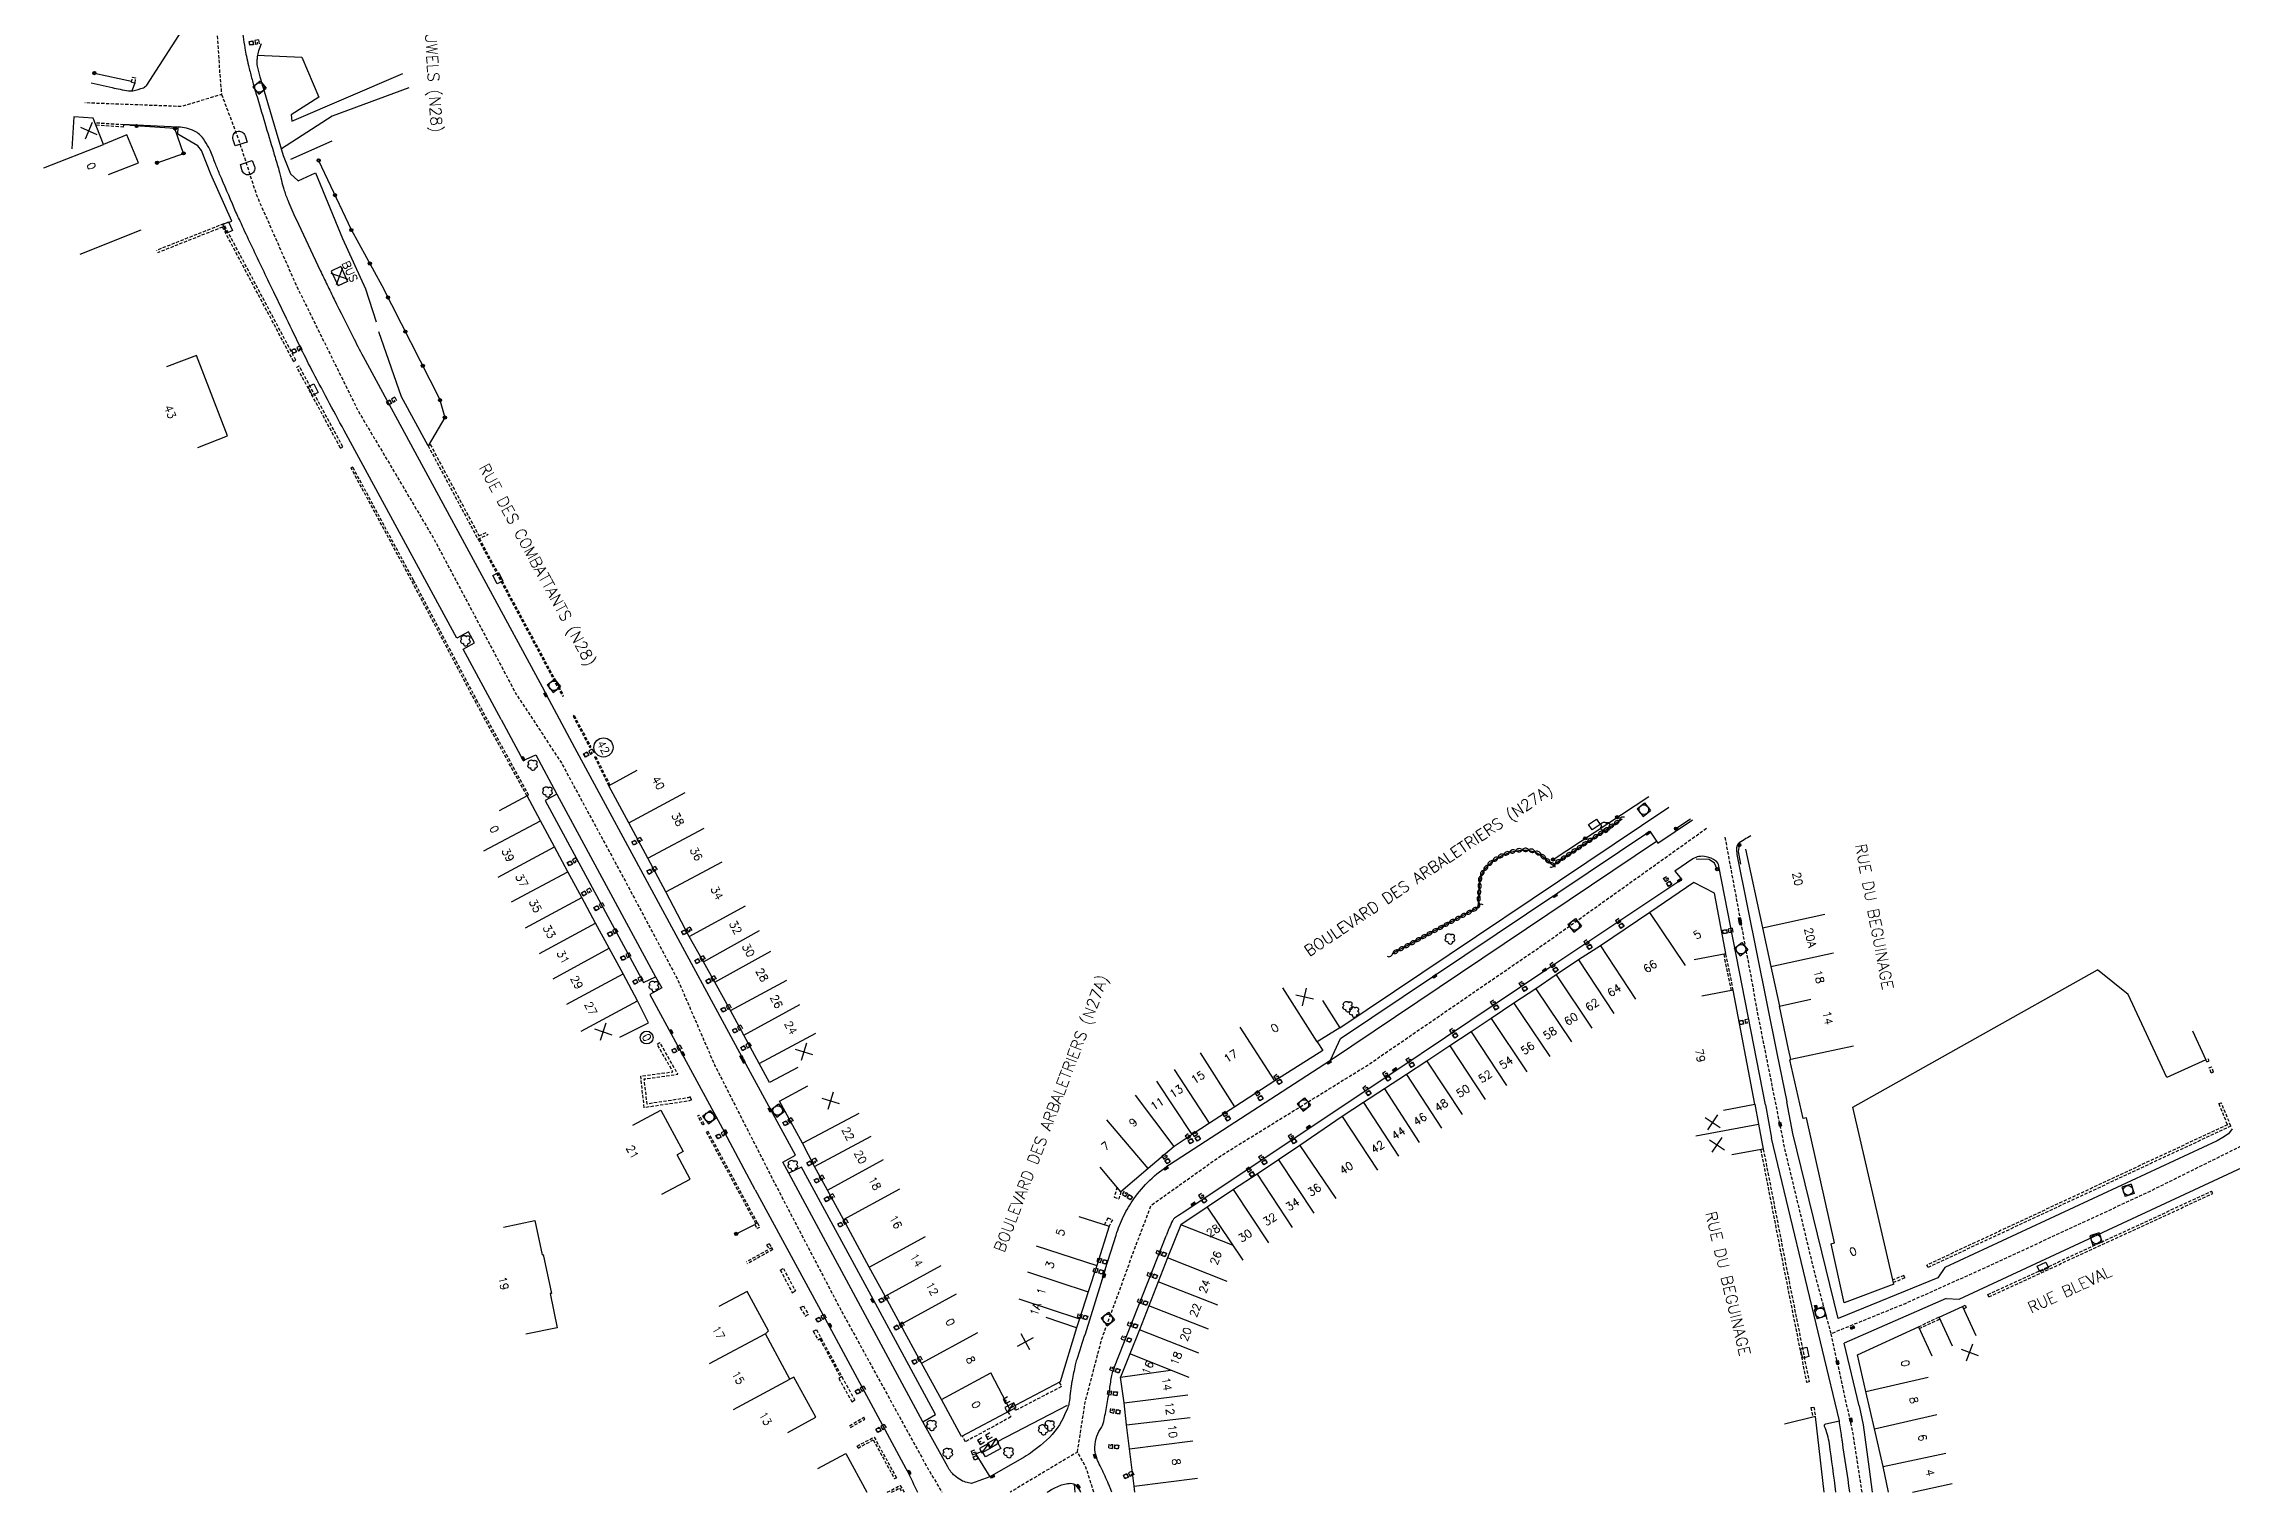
# Model space of a CAD drawing. Header units: millimetres. Extents: x 146015 to 146986, y 143000 to 144000.
# Drawn here: x 146308 to 146649.7, y 143000 to 143226.3 of the extents above; entities that cross this region are included whole.
import ezdxf
from ezdxf.enums import TextEntityAlignment as Align

# ---------------------------------------------------------------- set-up
doc = ezdxf.new("R2010")
doc.units = ezdxf.units.MM
doc.linetypes.add('DASHED', pattern=[0.75, 0.5, -0.25])
doc.layers.get('0').update_dxf_attribs({"linetype": 'CONTINUOUS'})
for name, color, linetype in [('W0001', 6, 'DASHED'), ('W0008', 7, 'CONTINUOUS'), ('W0017', 7, 'CONTINUOUS'), ('W0100', 7, 'CONTINUOUS'), ('W0112', 1, 'DASHED'), ('W0300', 7, 'CONTINUOUS'), ('W0302', 3, 'CONTINUOUS'), ('W0310', 3, 'CONTINUOUS'), ('W0322', 7, 'CONTINUOUS'), ('W0400', 7, 'CONTINUOUS'), ('W0412', 7, 'CONTINUOUS'), ('W0420', 7, 'CONTINUOUS'), ('W0430', 7, 'CONTINUOUS'), ('W0989', 7, 'CONTINUOUS'), ('W0991', 7, 'CONTINUOUS'), ('W1102', 7, 'CONTINUOUS'), ('W1471', 7, 'CONTINUOUS')]:
    doc.layers.add(name, color=color, linetype=linetype)
doc.styles.get("Standard").update_dxf_attribs({"font": 'romans.shx', "width": 0.85})

# ---------------------------------------------------------------- blocks, each defined once
blk = doc.blocks.new('T400')
for p, q in [((-0.15, 0.3), (0.15, 0.3)), ((-0.15, -0.25), (-0.15, 0.3)), ((-0.15, 0.15), (0.15, 0.15)), ((-0.15, 0), (0.15, 0)), ((0.15, 0.3), (0.15, -0.25)), ((-0.15, -0.15), (0.15, -0.15)), ((-0.15, -0.25), (-0.15, -0.3)), ((-0.15, -0.3), (0.15, -0.3)), ((0.15, -0.3), (0.15, -0.25))]:
    blk.add_line(p, q)
blk = doc.blocks.new('T420')
for p, q in [((0.75, 0.75), (-0.75, 0.75)), ((-0.75, 0.75), (-0.75, -0.75)), ((0.75, 0.75), (0.75, -0.75)), ((0.75, -0.75), (-0.75, -0.75))]:
    blk.add_line(p, q)
blk.add_ellipse((0, 0), major_axis=(-0.53, 0.53), ratio=1, start_param=3.926991, end_param=10.210176)
blk = doc.blocks.new('T300')
for p, q in [((-0.8, 0.51), (-0.86, 0.34)), ((-0.86, 0.34), (-0.86, 0.17)), ((-0.86, 0.17), (-0.74, 0.06)), ((-0.69, 0.63), (-0.8, 0.51)), ((-0.8, -0.06), (-0.74, 0.06)), ((-0.74, 0.06), (-0.69, 0.11)), ((-0.57, 0.69), (-0.69, 0.63)), ((-0.46, 0.69), (-0.57, 0.69)), ((-0.29, 0.63), (-0.46, 0.69)), ((-0.29, 0.63), (-0.17, 0.74)), ((-0.23, 0.57), (-0.29, 0.63)), ((-0.17, 0.74), (-0.06, 0.8)), ((-0.06, 0.8), (0.06, 0.8)), ((0.06, 0.8), (0.23, 0.74)), ((0.23, 0.74), (0.34, 0.63)), ((0.34, 0.63), (0.4, 0.51)), ((0.46, 0.46), (0.34, 0.46)), ((0.4, 0.51), (0.4, 0.46)), ((0.57, 0.4), (0.46, 0.46)), ((0.57, 0.4), (0.69, 0.29)), ((0.69, 0.29), (0.74, 0.17)), ((0.74, 0.06), (0.69, -0.17)), ((0.74, 0.17), (0.74, 0.06)), ((-0.8, -0.17), (-0.8, -0.06)), ((-0.8, -0.23), (-0.8, -0.17)), ((-0.74, -0.34), (-0.8, -0.23)), ((-0.69, -0.4), (-0.74, -0.34)), ((-0.51, -0.46), (-0.69, -0.4)), ((-0.4, -0.46), (-0.51, -0.46)), ((-0.4, -0.46), (-0.34, -0.46)), ((-0.34, -0.46), (-0.34, -0.4)), ((-0.34, -0.51), (-0.34, -0.46)), ((-0.29, -0.63), (-0.34, -0.51)), ((-0.17, -0.74), (-0.29, -0.63)), ((-0.06, -0.8), (-0.17, -0.74)), ((0.06, -0.8), (-0.06, -0.8)), ((0.17, -0.74), (0.06, -0.8)), ((0.23, -0.69), (0.17, -0.74)), ((0.29, -0.46), (0.23, -0.46)), ((0.29, -0.63), (0.23, -0.69)), ((0.46, -0.4), (0.29, -0.46)), ((0.34, -0.51), (0.29, -0.63)), ((0.34, -0.51), (0.34, -0.46)), ((0.57, -0.34), (0.46, -0.4)), ((0.63, -0.29), (0.57, -0.34)), ((0.69, -0.17), (0.63, -0.29))]:
    blk.add_line(p, q)
blk = doc.blocks.new('T412')
for p, q in [((-0.3, 1.2), (0.3, 1.2)), ((-0.3, 1.2), (-0.3, 0.6)), ((-0.3, 0.6), (0.3, 0.6)), ((-0.3, 0.3), (0.3, 0.3)), ((-0.3, -0.3), (-0.3, 0.3)), ((0, 0.9), (0.3, 0.9)), ((0.3, 0.9), (0.3, 0.6)), ((0.3, 0.3), (0.3, -0.3)), ((0.3, -0.3), (-0.3, -0.3))]:
    blk.add_line(p, q)
blk.add_ellipse((0, 0), major_axis=(0.212, 0.212), ratio=1, start_param=5.497787, end_param=11.780972)
blk = doc.blocks.new('T430')
at = {"flags": 128}
for points in [[(0.8, 0.8), (-0.8, 0.8)], [(-0.8, 0.8), (-0.8, 0)], [(0.8, 0.8), (-0.8, 0)], [(-0.8, 0), (0.8, 0)], [(-0.4, 2.1), (0.4, 2.1)], [(-0.4, 2.1), (-0.4, 1.3)], [(-0.4, 1.7), (0, 1.7)], [(-0.4, 1.3), (0.4, 1.3)], [(0.8, 0), (0.8, 0.8)]]:
    blk.add_lwpolyline(points, dxfattribs=at)
blk = doc.blocks.new('t322o')
at = {"color": 0, "linetype": 'Continuous'}
for radius in [0.25, 0.15]:
    blk.add_circle((0, 0), radius, dxfattribs=at)
blk = doc.blocks.new('t310o')
at = {"color": 0, "linetype": 'Continuous'}
for centre, start, end in [((-0.5, 0.38), 216.8699, 323.1304), ((0.5, -0.37), 36.8699, 143.1303)]:
    blk.add_arc(centre, 0.625, start, end, dxfattribs=at)
blk = doc.blocks.new('t991o')
at = {"color": 0, "linetype": 'Continuous'}
for p, q in [((-1, 1), (1, -1)), ((-1, -1), (1, 1))]:
    blk.add_line(p, q, dxfattribs=at)
blk = doc.blocks.new('T1471')
at = {"color": 0, "linetype": 'Continuous', "flags": 128}
blk.add_lwpolyline([(-0.75, -0.5), (-0.75, 0.5), (0.75, 0.5), (0.75, -0.5), (-0.75, -0.5)], dxfattribs=at)

msp = doc.modelspace()

# ---------------------------------------------------------------- linework, layer by layer
at = {"layer": 'W0001', "flags": 128}
for points in [[(146343.62, 143508.95), (146346.51, 143492.72), (146348.97, 143479.57), (146352.11, 143462.75), (146354.57, 143448.83), (146356.95, 143435.11), (146357.91, 143425.18), (146358.19, 143409.36), (146357.12, 143394.72), (146353.88, 143375.78), (146348.38, 143348.59), (146342.5, 143319.37), (146337.58, 143295.61), (146335.87, 143286.7), (146334.47, 143277.59), (146333.19, 143264.74), (146333.42, 143253.69), (146335.44, 143221.69), (146335.74, 143218.4), (146329.5, 143216.51), (146314.37, 143217.08)], [(146335.74, 143218.4), (146338.32, 143211.54), (146341.25, 143202.55), (146347.45, 143188.47), (146357.09, 143168.92), (146368.79, 143149.17), (146381.73, 143124.75), (146388.82, 143113.96), (146398.52, 143096.01), (146407.01, 143080.07), (146412.76, 143066.75), (146422.1, 143048.37), (146432.42, 143028.59), (146446.19, 143003.48), (146448.28, 143000)], [(146469.44, 143006.29), (146470.67, 143014.14), (146473.22, 143023.88), (146478.45, 143038.23), (146480.96, 143044.84), (146491.85, 143052.59), (146514.71, 143066.7), (146542.47, 143085.74), (146567.81, 143103.82)], [(146570.58, 143102.34), (146573.55, 143086.36), (146575.06, 143078.37)], [(146587.17, 143024.8), (146584.67, 143034.03), (146580, 143053.45), (146577.21, 143067.34), (146576.71, 143069.86), (146576.1, 143072.96), (146575.8, 143074.46), (146575.63, 143075.3), (146575.06, 143078.37)], [(146592.02, 143000), (146590.58, 143009.33), (146587.17, 143024.8), (146598.77, 143029.51), (146611.63, 143035.27), (146636.79, 143046.94), (146651.68, 143054.33)], [(146472.01, 143000), (146470.76, 143003.92), (146469.44, 143006.29), (146458.93, 143000)]]:
    msp.add_lwpolyline(points, dxfattribs=at)
at = {"layer": 'W0008'}
for p, q in [((146339.73, 143210.95), (146337.85, 143210.37)), ((146338.71, 143207.45), (146340.54, 143208.07)), ((146388.1, 143109.07), (146403.55, 143080.53)), ((146588.46, 143011.16), (146577.84, 143055.35)), ((146588.25, 143027.17), (146581.21, 143056.05)), ((146607.18, 143030.15), (146652.17, 143051.1)), ((146445.29, 143011.01), (146424.35, 143049.84)), ((146603.85, 143033.52), (146588.25, 143027.17)), ((146605.17, 143030.28), (146589.19, 143023.31)), ((146591.58, 143013.51), (146589.19, 143023.31))]:
    msp.add_line(p, q, dxfattribs=at)
for points in [[(146315.38, 143220.22), (146318.63, 143219.47, 0.019215), (146321.2, 143218.99, 0.07721), (146321.86, 143218.99, 0.055169), (146323.55, 143219.46, 0.155427), (146324.04, 143219.86), (146329.98, 143229.05, 0.065205), (146330.68, 143230.54, 0.050094), (146331.14, 143232.64, 0.033189), (146331.18, 143233.57, 0.019581), (146331.09, 143235.14), (146330.9, 143237.1)], [(146344.7, 143206.59, -0.010413), (146345.09, 143205, 0.024721), (146345.46, 143203.6, 0.021517), (146346.08, 143201.86, 0.012389), (146347.38, 143198.93), (146351.16, 143190.9, 0.00184), (146352.24, 143188.65, 0.00183), (146353.33, 143186.39, 0.003665), (146356.24, 143180.57, 0.006772), (146357.87, 143177.45), (146386.14, 143125.26)], [(146572.6, 143101.26, 0.036721), (146572.47, 143100.96, 0.090959), (146572.39, 143100.45, 0.04372), (146572.5, 143099.39), (146578.72, 143068.61), (146580.26, 143060.98)], [(146419.09, 143047.24), (146430.63, 143025.93), (146442.65, 143003.71, -0.011179), (146442.84, 143003.34, -0.000819), (146444.46, 143000, -0.000074)], [(146473.75, 143034.78), (146470.62, 143024.71, -0.006432), (146469.32, 143020.74, 0.031498), (146469.1, 143019.91, 0.001093), (146468.6, 143017.46, 0.005208), (146468.5, 143016.94, 0.024313), (146468.31, 143015.44, -0.024059), (146468.12, 143013.94, -0.052607), (146467.88, 143013.1, -0.020536)], [(146474.8, 143000), (146474.55, 143000.67, 0.010141), (146474.31, 143001.26, 0.00473), (146473.76, 143002.5, 0.006808), (146472.99, 143004.13, -0.009917), (146472.47, 143005.25, -0.093239), (146472.16, 143006.62, -0.073563), (146472.34, 143008.39, -0.091317), (146473, 143009.81, 0.103846), (146473.56, 143011.08, 0.005513), (146474.03, 143013.54, 0.005223), (146474.48, 143016.14, 0.002575), (146474.64, 143017.2, -0.00261), (146474.81, 143018.24, -0.034308), (146474.9, 143018.65, -0.014368), (146475.23, 143019.62)], [(146461.11, 143005.47, -0.000002), (146461.11, 143005.47), (146455.74, 143002.41), (146452.9, 143001.36), (146452.22, 143001.51, -0.071399), (146451.28, 143001.87, -0.057045), (146450.25, 143002.6, -0.044256), (146449.68, 143003.2, -0.039584), (146449.17, 143003.98), (146445.29, 143011.01)], [(146590.11, 143000, -0.000131), (146588.93, 143007.92, -0.000583), (146588.82, 143008.67, -0.000173), (146588.46, 143011.16)], [(146464.73, 143000, -0.060569), (146466.49, 143000.97, -0.080704), (146468.39, 143001.4, -0.193518), (146469.18, 143001.13, -0.08404), (146469.58, 143000.66, -0.017579), (146469.93, 143000, -0.051641)]]:
    msp.add_lwpolyline(points, format="xyb", dxfattribs=at)
at = {"layer": 'W0008', "flags": 128}
for points in [[(146338.66, 143231.11, 0.005836), (146338.9, 143228.91, 0.008451), (146339.11, 143227.4, 0.000211), (146339.37, 143225.7, 0.003835), (146339.38, 143225.61, 0.009087), (146339.62, 143224.39, 0.007515), (146339.94, 143222.93, 0.006081), (146340.44, 143220.99, 0.006285), (146340.96, 143219.13, 0.000971), (146341.16, 143218.45, 0.000073), (146343.84, 143209.45, 0.000747), (146344.01, 143208.88, 0.000187), (146344.7, 143206.59)], [(146373.46, 143131.71), (146375.26, 143132.74), (146374.34, 143134.46), (146372.5, 143133.44), (146355.21, 143165.31, -0.003123), (146350.05, 143174.96, -0.008349), (146348.2, 143178.62, -0.000054), (146343.6, 143188.12, -0.001135), (146343.38, 143188.57, -0.001076), (146340.16, 143195.34, -0.002253), (146338.64, 143198.58, -0.005703), (146337.71, 143200.66, -0.002243), (146335.43, 143205.97, -0.009975), (146334.75, 143207.66, 0.008284), (146333.94, 143209.69, 0.035328), (146333.74, 143210.09, 0.009766), (146332.9, 143211.46, 0.140292), (146331.5, 143212.67, 0.098677), (146328.98, 143213.3), (146321.34, 143213.64), (146320.45, 143213.65)], [(146337.85, 143210.37), (146337.55, 143211.31, -0.184031), (146337.6, 143212.13, -0.207657), (146338.14, 143212.63, -0.209267), (146338.9, 143212.56, -0.194733), (146339.42, 143211.94), (146339.73, 143210.95)], [(146340.54, 143208.07), (146340.87, 143207.13, -0.201257), (146340.82, 143206.4, -0.193651), (146340.25, 143205.89, -0.199379), (146339.45, 143205.93, -0.217762), (146338.97, 143206.49), (146338.71, 143207.45)], [(146576.91, 143060.51), (146569.64, 143097.85, 0.188025), (146569.13, 143098.65, 0.108341), (146567.67, 143099.3, 0.092497), (146566.5, 143099.32, 0.109518), (146565.59, 143098.95), (146562.77, 143097.02), (146563.86, 143095.72), (146542.47, 143081.47), (146519.17, 143065.87), (146485.8, 143043.62, 0.003875), (146484.61, 143042.81, 0.059306), (146484.54, 143042.75, 0.062575), (146484.29, 143042.39, 0.023056), (146483.79, 143041.31), (146483.28, 143040.06)], [(146475.48, 143040.19, -0.039672), (146476.65, 143043.14, -0.039672), (146478.26, 143045.87, -0.048526), (146480.75, 143048.75, -0.046797), (146483.84, 143051.2), (146494.02, 143057.81), (146508.98, 143067.52)]]:
    msp.add_lwpolyline(points, format="xyb", dxfattribs=at)
at = {"layer": 'W0008'}
for points in [[(146379.41, 143120.76), (146373.46, 143131.71)], [(146424.35, 143049.84), (146423.44, 143051.57), (146425.37, 143052.67), (146417.09, 143067.98), (146390.94, 143116.32), (146386.14, 143125.26)], [(146379.41, 143120.76), (146382.84, 143114.31), (146384.81, 143115.23), (146388.1, 143109.07)], [(146560.11, 143101.43), (146565.53, 143105.04)], [(146559.92, 143101.73), (146560.11, 143101.43)], [(146403.55, 143080.53), (146404.53, 143078.84), (146402.63, 143077.78), (146414.28, 143056.24)], [(146576.91, 143060.51), (146577.84, 143055.35)], [(146467.88, 143013.1), (146467.44, 143012.08), (146467.21, 143011.58), (146466.96, 143011.09), (146466.64, 143010.55), (146466.29, 143010.02), (146465.91, 143009.52), (146465.5, 143009.03), (146465.07, 143008.57), (146464.61, 143008.14), (146464.14, 143007.73), (146463.65, 143007.33), (146462.41, 143006.35), (146462.1, 143006.11), (146461.78, 143005.88), (146461.45, 143005.67), (146461.11, 143005.47)], [(146591.58, 143013.51), (146592.16, 143010.51), (146593.1, 143003.59), (146593.57, 143000)]]:
    msp.add_lwpolyline(points, dxfattribs=at)
at = {"layer": 'W0008', "flags": 128}
for points in [[(146508.98, 143067.52), (146559.92, 143101.73)], [(146581.21, 143056.05), (146580.26, 143060.98)], [(146419.09, 143047.24), (146414.28, 143056.24)], [(146649.84, 143056.78), (146649.24, 143056), (146648.38, 143055.42), (146647.48, 143054.91), (146604.95, 143035.11), (146603.85, 143033.52)], [(146473.75, 143034.78), (146475.48, 143040.19)], [(146475.23, 143019.62), (146483.28, 143040.06)], [(146605.17, 143030.28), (146607.18, 143030.15)]]:
    msp.add_lwpolyline(points, dxfattribs=at)
at = {"layer": 'W0008'}
msp.add_arc((146580.4, 143091.27), 12.68, 117.04, 127.9972, dxfattribs=at)
at = {"layer": 'W0017', "flags": 128}
msp.add_lwpolyline([(146341.95, 143226.29, 0.04186), (146341.5, 143225.21, 0.054046), (146341.31, 143224.32, 0.008074), (146341.28, 143223.96, 0.004529), (146341.24, 143223.31, 0.074531), (146341.29, 143222.84, 0.010011), (146342.23, 143219.43), (146345.36, 143208.85), (146346.52, 143206.02), (146346.52, 143206.02), (146347.73, 143204.88), (146350.42, 143206.16), (146354.61, 143195.89), (146358.25, 143188.02), (146359.87, 143182.85)], format="xyb", dxfattribs=at)
for points in [[(146341.32, 143224.52), (146348.27, 143224.24), (146350.92, 143218), (146346.62, 143215.2), (146346.7, 143214.22), (146364.08, 143221.68)], [(146321.8, 143219.01), (146322.22, 143220.23)], [(146364.98, 143219.44), (146353.02, 143214.99), (146345.1, 143209.91)], [(146328.89, 143212.22), (146328.98, 143213.3)], [(146336.06, 143198.18), (146337.33, 143198.6), (146334.05, 143205.93), (146332.59, 143209.65), (146332.05, 143210.36), (146328.89, 143212.22)], [(146367.99, 143163.52), (146363.83, 143171.17), (146360.3, 143181.32)], [(146388.1, 143109.07), (146386.29, 143108.07), (146401.64, 143079.67), (146403.55, 143080.53)], [(146508.98, 143067.52), (146510.51, 143070.91), (146525.21, 143080.74), (146558.83, 143103.31), (146559.92, 143101.73)], [(146445.29, 143011.01), (146447.26, 143012.13), (146437.57, 143030.05), (146426.31, 143050.8), (146424.35, 143049.84)]]:
    msp.add_lwpolyline(points, dxfattribs=at)
at = {"layer": 'W0017'}
for points in [[(146510.42, 143072.59), (146561.83, 143107.02)], [(146467.86, 143013.56), (146456.9, 143007.86), (146457.46, 143006.83), (146455.07, 143005.51), (146454.55, 143006.43), (146453.58, 143005.95), (146455.74, 143002.41)], [(146468.94, 143001.29), (146469.03, 143000)]]:
    msp.add_lwpolyline(points, dxfattribs=at)
msp.add_lwpolyline([(146587.9, 143000, 0.00845), (146586.91, 143007.58, 0.065238), (146586.14, 143010.29, -0.472894), (146586.36, 143010.71), (146588.46, 143011.16)], format="xyb", dxfattribs=at)
at = {"layer": 'W0100'}
for p, q in [((146312.67, 143214.89), (146312.35, 143209.9)), ((146315.68, 143214.7), (146312.67, 143214.89)), ((146317.28, 143210.57), (146315.68, 143214.7)), ((146320.95, 143212.09), (146317.28, 143210.57)), ((146322.76, 143207.72), (146320.95, 143212.09)), ((146318.1, 143205.91), (146322.76, 143207.72)), ((146383.5, 143108.82), (146379.08, 143106.48)), ((146590.56, 143060.15), (146628.81, 143081.64)), ((146633.59, 143077.79), (146628.81, 143081.64)), ((146571.89, 143078.45), (146566.98, 143077.51)), ((146639.6, 143064.78), (146633.59, 143077.79)), ((146579.13, 143075.95), (146584.01, 143077.02)), ((146643.65, 143072.12), (146645.72, 143067.57)), ((146506.9, 143070.36), (146507.75, 143069.01)), ((146580.75, 143067.56), (146580.88, 143067.63)), ((146582.79, 143058.39), (146580.75, 143067.56)), ((146645.72, 143067.57), (146639.6, 143064.78)), ((146583.33, 143058.5), (146582.79, 143058.39)), ((146587.68, 143038.95), (146583.33, 143058.5)), ((146596.96, 143032.52), (146590.56, 143060.15)), ((146476.24, 143046.96), (146472.99, 143050.77)), ((146469.64, 143043.07), (146474.42, 143041.57)), ((146485.58, 143041.8), (146483.52, 143036.61)), ((146483.52, 143036.61), (146482.06, 143032.87)), ((146587.16, 143038.82), (146587.68, 143038.95)), ((146589.21, 143029.58), (146587.16, 143038.82)), ((146417.83, 143031.39), (146413.44, 143029)), ((146421.2, 143025.22), (146417.83, 143031.39)), ((146482.06, 143032.87), (146480.59, 143029.15)), ((146596.96, 143032.52), (146589.21, 143029.58)), ((146469.31, 143025.7), (146464.57, 143027.28)), ((146480.59, 143029.15), (146479.11, 143025.39)), ((146420.71, 143024.77), (146421.2, 143025.22)), ((146424.51, 143017.66), (146420.71, 143024.77)), ((146479.11, 143025.39), (146477.62, 143021.62)), ((146477.62, 143021.62), (146476.16, 143017.97)), ((146592.6, 143015.73), (146591.29, 143021.47)), ((146593.94, 143009.92), (146592.6, 143015.73)), ((146584.73, 143011.83), (146579.88, 143010.62)), ((146586.11, 143000), (146584.73, 143011.84)), ((146595.28, 143004.02), (146593.94, 143009.92)), ((146596.13, 143000), (146595.28, 143004.02))]:
    msp.add_line(p, q, dxfattribs=at)
at = {"layer": 'W0100', "flags": 128}
for points in [[(146354.35, 143191.51), (146352.85, 143190.81)], [(146352.85, 143190.81), (146353.93, 143188.48)], [(146354.35, 143191.51), (146355.43, 143189.18)], [(146355.43, 143189.18), (146353.93, 143188.48)], [(146331.81, 143177.63), (146327.14, 143175.82)], [(146336.69, 143165.05), (146331.81, 143177.63)], [(146332.03, 143163.24), (146336.69, 143165.05)], [(146400.61, 143112.79), (146396.22, 143110.39)], [(146400.73, 143076.8), (146398.47, 143081.01), (146396.31, 143084.99), (146394.17, 143088.93), (146392.01, 143092.94), (146389.84, 143096.96), (146387.76, 143100.84), (146385.56, 143104.93), (146383.5, 143108.82)], [(146419.74, 143067.01), (146417.31, 143071.4), (146415.25, 143075.25), (146412.81, 143079.7), (146411.04, 143082.88), (146408.8, 143086.83), (146405.13, 143093.81), (146402.32, 143099.08), (146399.38, 143104.6), (146396.22, 143110.39)], [(146565.8, 143083.25), (146570.72, 143084.16)], [(146575.28, 143060.65), (146571.89, 143078.45)], [(146402.45, 143073.37), (146400.73, 143076.8)], [(146507.74, 143076.82), (146510.42, 143072.59)], [(146397.98, 143071.13), (146402.45, 143073.37)], [(146510.42, 143072.59), (146506.9, 143070.36)], [(146507.75, 143069.01), (146500.27, 143064.27), (146494.05, 143060.23), (146490.05, 143057.68), (146487.35, 143055.89), (146484.54, 143054.04), (146480.49, 143050.59), (146476.24, 143046.96)], [(146421.33, 143064.03), (146419.74, 143067.01)], [(146425.74, 143066.38), (146421.33, 143064.03)], [(146422.92, 143061.11), (146427.32, 143063.49)], [(146426.47, 143054.55), (146422.92, 143061.11)], [(146570.37, 143059.71), (146575.28, 143060.65)], [(146575.28, 143060.65), (146575.84, 143057.52)], [(146399.96, 143057.35), (146404.36, 143059.72)], [(146404.36, 143059.72), (146407.84, 143053.25)], [(146575.84, 143057.52), (146576.58, 143053.62)], [(146451.31, 143008.7), (146448.18, 143014.48), (146445.08, 143020.19), (146441.79, 143026.23), (146439.39, 143030.65), (146436.91, 143035.17), (146432.89, 143042.63), (146430.38, 143047.21), (146428.38, 143050.91), (146426.47, 143054.55)], [(146576.58, 143053.62), (146571.66, 143052.7)], [(146493.8, 143047.3), (146489.69, 143044.55)], [(146489.69, 143044.55), (146485.58, 143041.8)], [(146379.8, 143041.44), (146384.69, 143042.47)], [(146384.69, 143042.47), (146385.82, 143037.12)], [(146474.42, 143041.57), (146472.49, 143035.43), (146471.14, 143031.33), (146469.78, 143027.11), (146469.31, 143025.7)], [(146385.99, 143037.15), (146387.28, 143031.08)], [(146604.06, 143027.37), (146607.69, 143029.04)], [(146606.16, 143022.83), (146604.06, 143027.37)], [(146607.69, 143029.04), (146609.79, 143024.5)], [(146469.31, 143025.7), (146466.74, 143017.23)], [(146591.29, 143021.47), (146600.82, 143025.87)], [(146600.82, 143025.87), (146602.91, 143021.33)], [(146425.14, 143018), (146424.51, 143017.66)], [(146428.56, 143011.75), (146425.14, 143018)], [(146466.74, 143017.23), (146458.82, 143013.09)], [(146458.97, 143012.8), (146451.31, 143008.7)], [(146424.18, 143009.35), (146428.56, 143011.75)], [(146428.87, 143003.69), (146433.27, 143006.06)]]:
    msp.add_lwpolyline(points, dxfattribs=at)
at = {"layer": 'W0100'}
for points in [[(146573.79, 143100.49), (146576.43, 143088.19), (146577.78, 143082.14), (146579.13, 143075.95)], [(146570.72, 143084.16), (146568.97, 143093.63), (146565.73, 143095.25), (146558.88, 143090.59)], [(146558.88, 143090.59), (146551.13, 143085.39), (146547.71, 143083.17), (146544.22, 143080.82), (146541.06, 143078.68), (146537.63, 143076.42), (146534.09, 143074), (146530.95, 143071.92), (146527.62, 143069.73), (146524.03, 143067.36), (146520.85, 143065.28), (146520.85, 143065.28), (146517.39, 143063.03), (146514.14, 143060.91)], [(146580.88, 143067.63), (146580.54, 143069.23), (146579.13, 143075.95)], [(146514.14, 143060.91), (146510.78, 143058.7)], [(146510.78, 143058.7), (146504.19, 143054.19), (146500.83, 143051.93), (146497.5, 143049.72), (146493.8, 143047.3)], [(146407.84, 143053.25), (146406.89, 143052.74)], [(146408.92, 143048.94), (146406.89, 143052.74)], [(146404.51, 143046.58), (146408.92, 143048.94)], [(146385.82, 143037.12), (146385.99, 143037.15)], [(146387.28, 143031.08), (146387.06, 143031.03)], [(146387.06, 143031.03), (146388.18, 143025.71)], [(146388.18, 143025.71), (146383.29, 143024.68)], [(146478.42, 143000), (146478.3, 143000.97), (146477.57, 143006.8), (146477.1, 143010.54), (146476.74, 143013.98), (146476.16, 143017.97)], [(146433.27, 143006.06), (146436.53, 143000)]]:
    msp.add_lwpolyline(points, dxfattribs=at)
at = {"layer": 'W0112'}
for p, q in [((146336.06, 143198.18), (146325.58, 143194.04)), ((146335.88, 143197.68), (146325.72, 143193.66)), ((146347, 143176.69), (146335.88, 143197.68)), ((146347.35, 143176.88), (146336.06, 143198.18)), ((146347, 143176.69), (146347.35, 143176.88)), ((146347.49, 143175.8), (146347.84, 143175.99)), ((146354.32, 143163.16), (146347.49, 143175.8)), ((146354.68, 143163.35), (146347.84, 143175.99)), ((146367.99, 143163.52), (146375.78, 143148.92)), ((146368.34, 143163.71), (146375.95, 143149.44)), ((146375.78, 143148.92), (146377.39, 143149.69)), ((146375.95, 143149.44), (146377.22, 143150.05)), ((146390.65, 143121.27), (146393.25, 143116.37)), ((146390.82, 143121.36), (146393.43, 143116.47)), ((146393.25, 143116.37), (146393.43, 143116.47)), ((146394.02, 143114.88), (146394.2, 143114.97)), ((146394.02, 143114.88), (146396.18, 143110.46)), ((146394.2, 143114.97), (146396.36, 143110.55)), ((146645.86, 143067.24), (146645.72, 143067.57)), ((146645.86, 143067.24), (146646.23, 143067.4)), ((146646.23, 143067.4), (146646.09, 143067.73)), ((146646.25, 143066.32), (146646.62, 143066.47)), ((146646.55, 143065.52), (146646.25, 143066.32)), ((146646.55, 143065.52), (146646.93, 143065.64)), ((146646.93, 143065.64), (146646.62, 143066.47)), ((146647.74, 143060.74), (146648.12, 143060.87)), ((146649.1, 143057.43), (146647.74, 143060.74)), ((146649.62, 143057.21), (146648.12, 143060.87)), ((146410.92, 143057.39), (146410.13, 143058.82)), ((146411.15, 143057.51), (146410.35, 143058.94)), ((146411.15, 143057.51), (146410.92, 143057.39)), ((146411.74, 143056.35), (146411.51, 143056.24)), ((146419.22, 143041.97), (146411.51, 143056.24)), ((146419.46, 143042.07), (146411.74, 143056.35)), ((146475.64, 143047.66), (146475.16, 143046.09)), ((146476.24, 143046.96), (146475.9, 143045.86)), ((146646.79, 143046.67), (146646.62, 143047.04)), ((146475.16, 143046.09), (146475.9, 143045.86)), ((146419.06, 143041.91), (146419.34, 143041.19)), ((146419.75, 143041.39), (146419.34, 143041.19)), ((146419.48, 143042.08), (146419.75, 143041.39)), ((146474.17, 143042.86), (146473.67, 143041.81)), ((146474.17, 143042.86), (146474.89, 143042.58)), ((146474.89, 143042.58), (146474.42, 143041.57)), ((146421.28, 143038.83), (146420.89, 143038.59)), ((146420.89, 143038.59), (146421.28, 143037.97)), ((146421.28, 143038.83), (146421.68, 143038.19)), ((146423.02, 143034.72), (146424.9, 143031.17)), ((146423.5, 143034.97), (146425.38, 143031.42)), ((146598.68, 143033.48), (146598.52, 143033.87)), ((146602.32, 143035.12), (146602.14, 143035.5)), ((146424.9, 143031.17), (146425.38, 143031.42)), ((146611.83, 143030.53), (146611.67, 143030.89)), ((146426.15, 143028.85), (146426.62, 143029.12)), ((146426.15, 143028.85), (146426.92, 143027.53)), ((146426.62, 143029.12), (146427.4, 143027.8)), ((146426.92, 143027.53), (146427.4, 143027.8)), ((146608.1, 143029.24), (146608.28, 143028.88)), ((146428.18, 143025.16), (146428.66, 143025.42)), ((146428.18, 143025.16), (146428.92, 143023.82)), ((146428.66, 143025.42), (146429.4, 143024.08)), ((146583.74, 143017.23), (146583.33, 143017.15)), ((146584.03, 143013.23), (146584.46, 143013.32)), ((146436.22, 143011.43), (146436.06, 143011.71)), ((146435.01, 143007.21), (146437.68, 143008.62)), ((146435.17, 143006.91), (146435.01, 143007.21)), ((146435.17, 143006.91), (146437.54, 143008.17)), ((146437.54, 143008.17), (146440.86, 143002.11)), ((146437.68, 143008.62), (146441.16, 143002.27)), ((146441.16, 143002.27), (146440.86, 143002.11)), ((146441.16, 143002.27), (146441.16, 143002.27)), ((146439.73, 143000), (146441.77, 143001.08)), ((146440.4, 143000), (146441.65, 143000.66)), ((146441.65, 143000.66), (146442, 143000)), ((146441.77, 143001.08), (146442.36, 143000))]:
    msp.add_line(p, q, dxfattribs=at)
at = {"layer": 'W0112', "flags": 128}
for points in [[(146321.68, 143220.32), (146321.81, 143221.08)], [(146321.81, 143221.08), (146322.35, 143220.99)], [(146322.22, 143220.23), (146322.35, 143220.99)], [(146321.68, 143220.32), (146322.22, 143220.23)], [(146320.43, 143213.31), (146316.11, 143213.59)], [(146354.32, 143163.16), (146354.68, 143163.35)], [(146368.34, 143163.71), (146367.99, 143163.52)], [(146355.96, 143160.06), (146356.23, 143160.2)], [(146383.45, 143108.79), (146375.5, 143123.32), (146365.47, 143142.34), (146355.96, 143160.06)], [(146375.82, 143148.93), (146389, 143124.37)], [(146376, 143149.02), (146389.17, 143124.47)], [(146389, 143124.37), (146389.17, 143124.47)], [(146390.82, 143121.36), (146390.65, 143121.27)], [(146383.45, 143108.79), (146383.71, 143108.94)], [(146396.18, 143110.46), (146396.36, 143110.55)], [(146571.6, 143078.39), (146570.43, 143084.1)], [(146571.89, 143078.45), (146570.72, 143084.16)], [(146409.16, 143061.32), (146408.79, 143061.14), (146401.78, 143060.09), (146401.21, 143065), (146406.24, 143065.7), (146403.78, 143070.02)], [(146408.94, 143061.77), (146408.64, 143061.63), (146402.22, 143060.66), (146401.76, 143064.57), (146407.03, 143065.31), (146404.21, 143070.27)], [(146403.78, 143070.02), (146404.21, 143070.27)], [(146409.16, 143061.32), (146408.94, 143061.77)], [(146410.13, 143058.82), (146410.35, 143058.94)], [(146649.1, 143057.43), (146602.14, 143035.5)], [(146649.62, 143057.21), (146602.32, 143035.12)], [(146576.17, 143053.54), (146579.9, 143034.39), (146583.33, 143017.15)], [(146576.58, 143053.62), (146580.31, 143034.47), (146583.74, 143017.23)], [(146611.67, 143030.89), (146646.62, 143047.04), (146646.62, 143047.04)], [(146611.83, 143030.53), (146646.79, 143046.67)], [(146419.48, 143042.08), (146419.06, 143041.91)], [(146421.7, 143038.2), (146417.71, 143036)], [(146421.86, 143037.91), (146417.87, 143035.7)], [(146421.86, 143037.91), (146421.7, 143038.2)], [(146423.02, 143034.72), (146423.5, 143034.97)], [(146598.68, 143033.48), (146596.9, 143032.75)], [(146600.82, 143025.87), (146604.06, 143027.37)], [(146600.94, 143025.59), (146604.19, 143027.09)], [(146607.69, 143029.04), (146608.1, 143029.24)], [(146607.87, 143028.68), (146608.28, 143028.88)], [(146428.92, 143023.82), (146429.4, 143024.08)], [(146429.2, 143023.95), (146432.42, 143017.97)], [(146432.62, 143018.08), (146432.14, 143017.82)], [(146432.14, 143017.82), (146434.19, 143014.14)], [(146432.62, 143018.08), (146434.66, 143014.4)], [(146466.93, 143016.5), (146459.79, 143012.79)], [(146434.19, 143014.14), (146434.66, 143014.4)], [(146584.03, 143013.23), (146584.3, 143011.77)], [(146584.46, 143013.32), (146584.74, 143011.85)], [(146459.04, 143011.76), (146451.95, 143007.9)]]:
    msp.add_lwpolyline(points, dxfattribs=at)
at = {"layer": 'W0112'}
for points in [[(146320.45, 143213.65), (146315.97, 143213.94)], [(146320.43, 143213.31), (146320.45, 143213.65)], [(146383.71, 143108.94), (146375.76, 143123.47), (146365.73, 143142.48), (146356.23, 143160.2)], [(146598.52, 143033.87), (146596.81, 143033.17)], [(146429.4, 143024.06), (146432.62, 143018.08)], [(146466.59, 143017.15), (146466.93, 143016.5)], [(146458.59, 143012.59), (146459.04, 143011.76)], [(146459.79, 143012.79), (146459.46, 143013.42)], [(146433.84, 143010.4), (146436.06, 143011.71)], [(146434, 143010.13), (146436.22, 143011.43)], [(146451.95, 143007.9), (146451.47, 143008.78)]]:
    msp.add_lwpolyline(points, dxfattribs=at)
at = {"layer": 'W0302'}
for points in [[(146352.98, 143211.09), (146346.49, 143208.24)], [(146313.63, 143193.45), (146323.18, 143197.24)]]:
    msp.add_lwpolyline(points, dxfattribs=at)
at = {"layer": 'W0310', "flags": 128}
msp.add_lwpolyline([(146518.71, 143084.21), (146532.05, 143091.4), (146532.31, 143095.26, -0.125999), (146532.88, 143097.01, -0.095946), (146534.54, 143098.76, -0.000065), (146534.54, 143098.76, -0.000035), (146534.54, 143098.76, -0.139094), (146538.98, 143100.34, -0.196729), (146542.2, 143099.27), (146543.69, 143097.99), (146554.53, 143105.21)], format="xyb", dxfattribs=at)
at = {"layer": 'W0322'}
for p, q in [((146328.46, 143213.09), (146321.42, 143213.55)), ((146329.8, 143209.2), (146328.46, 143213.09)), ((146325.66, 143207.73), (146329.8, 143209.2))]:
    msp.add_line(p, q, dxfattribs=at)
for points in [[(146315.87, 143221.74), (146321.68, 143220.49)], [(146370.63, 143167.92), (146367.99, 143163.52)], [(146543.74, 143098.87), (146558.68, 143108.71)], [(146562.94, 143103.69), (146565.21, 143105.21)], [(146572.84, 143101.13), (146572.79, 143101.07), (146572.67, 143100.12), (146573, 143098.14)], [(146416.13, 143040.37), (146419.03, 143041.84)]]:
    msp.add_lwpolyline(points, dxfattribs=at)
at = {"layer": 'W0322', "flags": 128}
for points in [[(146350.9, 143208.09), (146355.97, 143197.3), (146360.78, 143188.56), (146369.8, 143170.83), (146370.63, 143167.92)], [(146569.38, 143097.34), (146568.94, 143098.31), (146568.13, 143098.87), (146566.07, 143098.93)]]:
    msp.add_lwpolyline(points, dxfattribs=at)
at = {"layer": 'W1102'}
for p, q in [((146307.96, 143206.95), (146317.28, 143210.57)), ((146399.38, 143104.6), (146408.18, 143109.35)), ((146376.73, 143100.22), (146385.56, 143104.93)), ((146402.32, 143099.08), (146411.14, 143103.78)), ((146378.95, 143096.11), (146387.76, 143100.84)), ((146405.13, 143093.81), (146413.96, 143098.49)), ((146381.03, 143092.23), (146389.84, 143096.96)), ((146383.21, 143088.19), (146392.01, 143092.94)), ((146408.8, 143086.83), (146417.58, 143091.63)), ((146385.38, 143084.17), (146394.17, 143088.93)), ((146411.04, 143082.88), (146419.76, 143087.77)), ((146576.43, 143088.19), (146586.2, 143090.33)), ((146387.52, 143080.23), (146396.31, 143084.99)), ((146412.81, 143079.7), (146421.56, 143084.53)), ((146551.13, 143085.39), (146556.64, 143077.04)), ((146577.78, 143082.14), (146587.54, 143084.3)), ((146389.66, 143076.26), (146398.47, 143081.01)), ((146544.22, 143080.82), (146549.81, 143072.53)), ((146547.71, 143083.17), (146553.22, 143074.83)), ((146415.25, 143075.25), (146424.04, 143080.02)), ((146541.06, 143078.68), (146546.62, 143070.37)), ((146391.92, 143072.06), (146400.73, 143076.8)), ((146417.31, 143071.4), (146426.09, 143076.19)), ((146534.09, 143074), (146539.66, 143065.7)), ((146537.63, 143076.42), (146543.21, 143068.11)), ((146500.27, 143064.27), (146494.88, 143072.69)), ((146530.95, 143071.92), (146536.46, 143063.58)), ((146494.05, 143060.23), (146488.64, 143068.64)), ((146524.03, 143067.36), (146529.52, 143059.01)), ((146527.62, 143069.73), (146533.12, 143061.38)), ((146590.66, 143069.69), (146580.88, 143067.63)), ((146487.35, 143055.89), (146481.84, 143064.23)), ((146490.05, 143057.68), (146484.6, 143066.06)), ((146520.85, 143065.28), (146526.32, 143056.91)), ((146484.54, 143054.04), (146478.53, 143062.06)), ((146514.14, 143060.91), (146519.59, 143052.53)), ((146517.39, 143063.03), (146522.84, 143054.65)), ((146426.47, 143054.55), (146435.32, 143059.21)), ((146480.49, 143050.59), (146474.01, 143058.2)), ((146428.38, 143050.91), (146437.21, 143055.62)), ((146504.19, 143054.19), (146509.8, 143045.91)), ((146430.38, 143047.21), (146439.16, 143051.99)), ((146500.83, 143051.93), (146506.38, 143043.61)), ((146432.89, 143042.63), (146441.68, 143047.41)), ((146497.5, 143049.72), (146503, 143041.37)), ((146436.91, 143035.17), (146445.7, 143039.95)), ((146493.67, 143038.59), (146485.58, 143041.8)), ((146462.97, 143038.49), (146472.49, 143035.43)), ((146492.83, 143032.94), (146483.52, 143036.61)), ((146439.39, 143030.65), (146448.17, 143035.43)), ((146461.63, 143034.42), (146471.14, 143031.33)), ((146441.79, 143026.23), (146450.57, 143031.01)), ((146460.28, 143030.22), (146469.78, 143027.11)), ((146491.37, 143029.22), (146482.06, 143032.87)), ((146489.9, 143025.48), (146480.59, 143029.15)), ((146420.71, 143024.77), (146411.89, 143020.05)), ((146445.08, 143020.19), (146453.86, 143024.98)), ((146488.41, 143021.71), (146479.11, 143025.39)), ((146486.91, 143017.93), (146477.62, 143021.62)), ((146415.69, 143012.94), (146424.51, 143017.66)), ((146448.18, 143014.48), (146455.9, 143018.67)), ((146476.16, 143017.97), (146483.96, 143019.1)), ((146592.6, 143015.73), (146602.35, 143017.97)), ((146476.74, 143013.98), (146486.66, 143015.22)), ((146477.1, 143010.54), (146487.03, 143011.69)), ((146593.94, 143009.92), (146603.69, 143012.14)), ((146477.57, 143006.8), (146487.49, 143008.05)), ((146595.28, 143004.02), (146605.07, 143006.09)), ((146478.3, 143000.97), (146488.22, 143002.21))]:
    msp.add_line(p, q, dxfattribs=at)
at = {"layer": 'W1102', "flags": 128}
for points in [[(146564.45, 143082.28), (146558.88, 143090.59)], [(146506.9, 143070.36), (146501.55, 143078.81)], [(146419.74, 143067.01), (146428.56, 143071.72)], [(146510.78, 143058.7), (146516.29, 143050.35)], [(146566.02, 143055.67), (146575.84, 143057.52)], [(146499.36, 143038.98), (146493.8, 143047.3)], [(146489.69, 143044.55), (146495.25, 143036.24)]]:
    msp.add_lwpolyline(points, dxfattribs=at)
at = {"layer": 'W1102'}
for points in [[(146458.97, 143012.8), (146455.9, 143018.67)], [(146599.88, 143000), (146606.06, 143001.39)]]:
    msp.add_lwpolyline(points, dxfattribs=at)
for centre, radius in [((146395.4, 143116.38), 1.5), ((146402.15, 143071.05), 1)]:
    msp.add_circle(centre, radius, dxfattribs=at)

# ---------------------------------------------------------------- block references
at = {"layer": 'W0300', "rotation": 128.4087917435144}
for p in [(146373.82, 143133.2), (146384.32, 143113.75), (146386.65, 143109.57), (146551.9, 143104.05), (146527.62, 143086.6), (146403.26, 143079.19), (146511.64, 143076.02), (146512.65, 143075.17), (146424.98, 143051.19), (146446.64, 143010.58), (146464.1, 143009.91), (146465.09, 143010.54), (146449.17, 143006.21), (146458.67, 143006.34)]:
    msp.add_blockref('T300', p, dxfattribs=at)
at = {"layer": 'W0310'}
for p, rotation in [((146553.24, 143104.35), 33.66513963817068), ((146554.07, 143104.91), 33.66513963817068), ((146548.25, 143101.03), 33.66513963817068), ((146549.08, 143101.58), 33.66513963817068), ((146549.91, 143102.14), 33.66513963817068), ((146550.74, 143102.69), 33.66513963817068), ((146551.58, 143103.24), 33.66513963817068), ((146552.41, 143103.8), 33.66513963817068), ((146532.95, 143097.11), 56.35932524294824), ((146533.56, 143097.9), 47.29635139668001), ((146534.3, 143098.58), 38.23337755041176), ((146535.12, 143099.14), 30.87617982206114), ((146536.01, 143099.6), 24.2372239981543), ((146536.94, 143099.96), 17.59826817424743), ((146537.91, 143100.21), 10.95931235034056), ((146538.9, 143100.34), 4.320356526433728), ((146539.9, 143100.31), 352.0126674506917), ((146540.87, 143100.06), 339.2222478053192), ((146541.75, 143099.61), 326.4318281599466), ((146542.53, 143098.98), 319.2808690101382), ((146543.29, 143098.33), 319.2808690101382), ((146544.08, 143098.25), 33.66513963817068), ((146544.92, 143098.81), 33.66513963817068), ((146545.75, 143099.36), 33.66513963817068), ((146546.58, 143099.92), 33.66513963817068), ((146547.41, 143100.47), 33.66513963817068), ((146532.24, 143094.25), 86.14472060789106), ((146532.5, 143096.22), 71.04019977488495), ((146532.31, 143095.24), 86.14472060789106), ((146530.16, 143090.38), 28.3145595464202), ((146531.04, 143090.85), 28.3145595464202), ((146531.92, 143091.33), 28.3145595464202), ((146532.1, 143092.25), 86.14472060789106), ((146532.17, 143093.25), 86.14472060789106), ((146523.99, 143087.06), 28.3145595464202), ((146524.87, 143087.53), 28.3145595464202), ((146525.76, 143088.01), 28.3145595464202), ((146526.64, 143088.48), 28.3145595464202), ((146527.52, 143088.96), 28.3145595464202), ((146528.4, 143089.43), 28.3145595464202), ((146529.28, 143089.91), 28.3145595464202), ((146518.71, 143084.21), 28.3145595464202), ((146519.59, 143084.69), 28.3145595464202), ((146520.47, 143085.16), 28.3145595464202), ((146521.35, 143085.64), 28.3145595464202), ((146522.23, 143086.11), 28.3145595464202), ((146523.11, 143086.59), 28.3145595464202)]:
    msp.add_blockref('t310o', p, dxfattribs=dict(at, rotation=rotation))
at = {"layer": 'W0322'}
for p, rotation in [((146315.87, 143221.74), 347.9015802013864), ((146322.47, 143213.48), 176.2872382414552), ((146328.46, 143213.09), 176.2872382414552), ((146325.66, 143207.73), 19.64873087826394), ((146329.8, 143209.2), 108.9848671225741), ((146350.9, 143208.09), 295.1629819121968), ((146353.45, 143202.66), 295.1629819121968), ((146356.01, 143197.23), 298.817991271627), ((146358.9, 143191.98), 298.817991271627), ((146361.73, 143186.69), 296.9674884898124), ((146364.45, 143181.34), 296.9674884898124), ((146367.18, 143175.99), 296.9674884898124), ((146369.86, 143170.63), 285.8893396628), ((146370.63, 143167.92), 239.0587781725807), ((146553.76, 143105.47), 33.35261573130132), ((146548.75, 143102.17), 33.35261573130132), ((146562.94, 143103.69), 33.88253165608094), ((146572.84, 143101.13), 224.7107517336928), ((146543.74, 143098.87), 33.35261573130132), ((146569.38, 143097.34), 113.8894857252313), ((146416.13, 143040.37), 26.8027924816486)]:
    msp.add_blockref('t322o', p, dxfattribs=dict(at, rotation=rotation))
at = {"layer": 'W0400'}
for p, rotation in [((146386.35, 143124.61), 28.23162255301143), ((146382.85, 143114.6), 28.03519176463654), ((146558.57, 143102.98), 123.8704473124683), ((146563.51, 143095.62), 123.6656245762074), ((146544.1, 143093.21), 123.8704473124683), ((146572.9, 143089.48), 11.41518409148897), ((146572.99, 143089), 11.41518409148897), ((146525.26, 143080.63), 123.7745377711382), ((146542.4, 143081.58), 123.6656245762074), ((146405.97, 143071.95), 28.41098628086916), ((146407.83, 143068.52), 28.41098628086916), ((146416.96, 143067.95), 28.40612660124197), ((146417.28, 143067.36), 28.40829077015517), ((146508.77, 143067.18), 122.9990897901553), ((146519.01, 143066.05), 123.7008601544403), ((146421.4, 143059.75), 28.40829077015517), ((146505.54, 143057.08), 123.7008601544403), ((146579.2, 143057.5), 11.68432777095546), ((146414.47, 143056.32), 28.14100287955933), ((146483.32, 143050.61), 125.0566239165919), ((146487.54, 143045.04), 123.7008601544403), ((146473.6, 143033.86), 162.6969418912109), ((146437.46, 143029.97), 28.40218839720301), ((146430.75, 143026.1), 28.42746077170101), ((146584.8, 143028.92), 13.51148202875534), ((146590.53, 143025.71), 114.7557991112642), ((146588.18, 143020.28), 12.83713071327485), ((146590.26, 143011.3), 8.265845813853295), ((146472.18, 143005.64), 16.86665643982108), ((146443.17, 143003.13), 25.74333924733444), ((146456.2, 143002.47), 119.6592566472028), ((146469.57, 143000.86), 218.4087917435144)]:
    msp.add_blockref('T400', p, dxfattribs=dict(at, rotation=rotation))
at = {"layer": 'W0412'}
for p, rotation in [((146340.39, 143226.43), 278.8215885325753), ((146347.07, 143178.32), 295.8537047328984), ((146361.89, 143170.26), 298.440650514937), ((146392.71, 143115.27), 298.4061266012419), ((146400.22, 143101.49), 298.4061266012419), ((146390.15, 143098.27), 298.402164522732), ((146402.58, 143096.95), 298.4061266012419), ((146561.86, 143095.07), 33.66562457620745), ((146392.35, 143093.56), 298.402164522732), ((146394.32, 143091.27), 298.402164522732), ((146396.43, 143087.21), 298.402164522732), ((146408, 143087.48), 298.4061266012419), ((146554.41, 143088.51), 33.66562457620745), ((146570.57, 143087.59), 281.0234061903879), ((146398.49, 143083.47), 298.402164522732), ((146549.45, 143085.2), 33.66562457620745), ((146410.07, 143082.98), 298.4061266012419), ((146544.14, 143081.65), 33.66562457620745), ((146400.37, 143079.76), 298.402164522732), ((146411.8, 143079.86), 298.4061266012419), ((146539.33, 143078.67), 33.79337580597034), ((146414.16, 143075.4), 298.4061266012419), ((146534.85, 143075.75), 33.79337580597034), ((146415.94, 143072.13), 298.4061266012419), ((146528.47, 143071.35), 33.79337580597034), ((146573.14, 143073.4), 281.0234061903879), ((146406.46, 143069), 298.4109862808692), ((146417.25, 143069.38), 298.4061266012419), ((146521.68, 143066.78), 33.79337580597034), ((146501, 143064.13), 32.9990897901553), ((146517.99, 143064.63), 33.70086015444036), ((146498.03, 143061.58), 32.9990897901553), ((146514.92, 143062.37), 33.70086015444036), ((146423.82, 143057.65), 298.4082907701552), ((146492.95, 143058.38), 32.98013967914036), ((146413.38, 143055.61), 298.1410028795594), ((146487.15, 143054.86), 32.98013967914036), ((146488.25, 143055.27), 32.98013967914036), ((146503.27, 143054.85), 33.70086015444036), ((146427.56, 143051.37), 298.4082907701552), ((146483.52, 143051.73), 32.98013967914036), ((146496.69, 143049.69), 33.70086015444036), ((146498.66, 143051.56), 33.70086015444036), ((146428.7, 143048.69), 298.3310545567271), ((146430.29, 143045.79), 298.3310545567271), ((146477.62, 143046.1), 55.30532544736315), ((146489.26, 143045.57), 33.70086015444036), ((146432.4, 143041.81), 298.4795630564498), ((146473.73, 143036), 72.28005142906068), ((146482.96, 143037.18), 68.50130107817566), ((146473.14, 143034.44), 72.69694189121087), ((146481.56, 143033.72), 68.50130107817566), ((146438.83, 143029.98), 298.402188397203), ((146480.06, 143029.57), 68.50130107817566), ((146428.99, 143026.96), 298.427460771701), ((146441.18, 143025.73), 298.402188397203), ((146470.67, 143027.31), 72.69694189121087), ((146478.49, 143025.97), 68.50130107817566), ((146477.52, 143023.79), 68.50130107817566), ((146444, 143020.39), 298.402188397203), ((146475.72, 143019), 71.0514352841619), ((146435.13, 143015.73), 298.4215900613012), ((146475.37, 143015.42), 80.59595906724215), ((146475.77, 143012.56), 79.0230952631669), ((146438.36, 143009.74), 298.4215900613012), ((146453.52, 143005.38), 20.19832064964662), ((146475.55, 143007.09), 83.9615821702904), ((146477.01, 143002.51), 293.8538827954687)]:
    msp.add_blockref('T412', p, dxfattribs=dict(at, rotation=rotation))
at = {"layer": 'W0420'}
for p, rotation in [((146341.67, 143219.49), 128.4087917435144), ((146387.65, 143126.01), 128.4087917435144), ((146557.92, 143106.66), 128.4087917435144), ((146547.11, 143088.57), 128.4087917435144), ((146573.1, 143084.85), 128.4087917435144), ((146422.61, 143059.65), 128.4087917435144), ((146504.8, 143060.59), 128.4087917435144), ((146411.93, 143058.62), 128.4087917435144), ((146633.56, 143047.17), 18.26773562842133), ((146628.56, 143039.57), 18.26773562842133), ((146474.18, 143027.06), 128.4087917435144), ((146585.47, 143028.02), 18.26773562842133)]:
    msp.add_blockref('T420', p, dxfattribs=dict(at, rotation=rotation))
at = {"layer": 'W0430'}
for p, rotation in [((146459.15, 143012.89), 27.4957577987837), ((146456.45, 143007.31), 29.65925664782414), ((146455.22, 143006.53), 29.65925664782414)]:
    msp.add_blockref('T430', p, dxfattribs=dict(at, rotation=rotation))
at = {"layer": 'W0991'}
for p, rotation in [((146314.98, 143212.73), 291.230958414289), ((146354.14, 143190), 294.9692545787343), ((146504.91, 143077.39), 32.34311703292422), ((146395.34, 143071.94), 296.6667312568586), ((146426.71, 143068.82), 298.0620824051351), ((146430.85, 143061.16), 298.3933527013709), ((146568.66, 143057.79), 281.1493471841218), ((146569.33, 143054.28), 280.6610730834535), ((146461.33, 143023.49), 73.137805980637), ((146608.81, 143021.85), 24.78302309666002)]:
    msp.add_blockref('t991o', p, dxfattribs=dict(at, rotation=rotation))
at = {"layer": 'W1471'}
for p, rotation in [((146336.7, 143197.63), 294.8256555102515), ((146350.06, 143172.27), 297.9236126374852), ((146378.9, 143142.83), 298.4406505150897), ((146550.18, 143104.35), 33.35261573176646), ((146620.26, 143035.19), 24.96784435479659), ((146583.05, 143021.81), 283.5114820287553)]:
    msp.add_blockref('T1471', p, dxfattribs=dict(at, rotation=rotation))

# ---------------------------------------------------------------- texts
at = {"layer": 'W0989'}
for s, rotation, p in [('RUE HENRI PAUWELS (N28)', 273.6202, (146368.25, 143228.65)), ('RUE DES COMBATTANTS (N28)', 298.4407, (146384.99, 143144.87)), ('BOULEVARD DES ARBALETRIERS (N27A)', 33.8805, (146524.34, 143097.09)), ('RUE DU BEGUINAGE', 280.7048, (146593.93, 143089.93)), ('BOULEVARD DES ARBALETRIERS (N27A)', 69.251, (146465.43, 143059.15)), ('RUE DU BEGUINAGE', 283.5115, (146571.07, 143032.6)), ('RUE BLEVAL', 24.9678, (146624.44, 143031.68))]:
    msp.add_text(s, height=1.75, rotation=rotation, dxfattribs=at).set_placement(p, align=Align.MIDDLE)
at = {"layer": 'W0991'}
for s, rotation, p in [('0', 292.5461, (146315.39, 143207.22)), ('BUS', 294.9693, (146355.79, 143190.74)), ('43', 291.2128, (146327.72, 143168.81)), ('42', 298.4061, (146395.4, 143116.38)), ('40', 298.6221, (146403.95, 143110.83)), ('38', 297.9785, (146407.02, 143105.14)), ('0', 297.8636, (146378.35, 143103.59)), ('39', 298.3378, (146380.49, 143099.58)), ('36', 298.0824, (146409.9, 143099.73)), ('37', 298.1298, (146382.63, 143095.59)), ('34', 297.7813, (146413.13, 143093.64)), ('20', 282.1124, (146581.95, 143095.83)), ('35', 298.3506, (146384.76, 143091.63)), ('33', 298.4109, (146386.93, 143087.61)), ('32', 299.4841, (146416.04, 143088.25)), ('5', 34.2366, (146566.25, 143087.13)), ('20A', 282.5631, (146583.94, 143086.67)), ('31', 298.46, (146389.09, 143083.63)), ('30', 299.0622, (146418.04, 143084.69)), ('28', 298.7478, (146420.17, 143080.83)), ('66', 33.8401, (146558.89, 143082.16)), ('18', 282.2862, (146585.29, 143080.55)), ('29', 298.4196, (146391.23, 143079.67)), ('26', 298.2418, (146422.43, 143076.67)), ('64', 32.9858, (146553.28, 143078.44)), ('27', 298.2559, (146393.43, 143075.59)), ('60', 34.0486, (146546.54, 143073.94)), ('62', 33.9123, (146549.85, 143076.17)), ('14', 282.1256, (146586.65, 143074.12)), ('0', 298.411, (146402.15, 143071.05)), ('24', 298.9207, (146424.66, 143072.58)), ('0', 32.3431, (146500.25, 143072.54)), ('58', 33.5304, (146543.24, 143071.74)), ('17', 32.9824, (146493.38, 143068.14)), ('54', 33.5296, (146536.4, 143067.14)), ('56', 34.2494, (146539.76, 143069.4)), ('79', 280.77, (146566.71, 143068.24)), ('15', 32.5373, (146488.25, 143064.83)), ('52', 33.3851, (146533.14, 143064.98)), ('11', 33.2968, (146481.91, 143060.69)), ('13', 33.5651, (146484.86, 143062.64)), ('48', 33.2527, (146526.28, 143060.47)), ('50', 33.3806, (146529.67, 143062.7)), ('22', 297.7936, (146433.61, 143056.01)), ('9', 40.4855, (146478.14, 143057.78)), ('44', 33.0375, (146519.58, 143056.1)), ('46', 33.0272, (146522.94, 143058.29)), ('21', 298.2477, (146399.93, 143053.17)), ('7', 40.4208, (146473.82, 143054.1)), ('42', 32.3431, (146516.32, 143053.96)), ('20', 298.3492, (146435.55, 143052.38)), ('40', 32.3431, (146511.43, 143050.66)), ('18', 298.737, (146437.79, 143048.27)), ('36', 32.3431, (146506.42, 143047.25)), ('32', 32.3431, (146499.49, 143042.65)), ('34', 32.3431, (146503.03, 143044.99)), ('16', 298.3269, (146441.05, 143042.24)), ('5', 72.574, (146466.78, 143040.62)), ('28', 33.7809, (146490.65, 143040.88)), ('30', 33.7809, (146495.63, 143040.1)), ('14', 298.6806, (146444.3, 143036.25)), ('26', 68.3794, (146491.06, 143036.63)), ('0', 20.783, (146590.6, 143037.6)), ('19', 281.978, (146379.79, 143032.66)), ('3', 71.7785, (146465.15, 143035.53)), ('24', 68.638, (146489.31, 143032.18)), ('12', 298.4786, (146446.74, 143031.79)), ('1', 72.1751, (146463.8, 143031.39)), ('0', 298.6337, (146449.58, 143026.56)), ('1A', 71.5834, (146462.9, 143028.6)), ('22', 68.4962, (146487.84, 143028.45)), ('17', 298.2752, (146413.37, 143024.95)), ('20', 68.4915, (146486.36, 143024.7)), ('8', 298.4789, (146452.78, 143020.68)), ('16', 67.5512, (146480.43, 143019.45)), ('18', 68.3458, (146484.86, 143020.91)), ('0', 282.8371, (146598.77, 143020.16)), ('15', 298.2752, (146416.44, 143017.91)), ('14', 278.2321, (146483.39, 143016.91)), ('0', 298.4415, (146453.61, 143013.68)), ('12', 275.9694, (146483.87, 143013.1)), ('8', 282.9523, (146600.09, 143014.39)), ('13', 298.2752, (146420.71, 143011.51)), ('10', 277.2228, (146484.29, 143009.51)), ('6', 282.8477, (146601.44, 143008.53)), ('8', 277.102, (146484.88, 143004.75)), ('4', 281.9319, (146602.64, 143003.06))]:
    msp.add_text(s, height=1.25, rotation=rotation, dxfattribs=at).set_placement(p, align=Align.MIDDLE)

doc.saveas('drawing.dxf')
